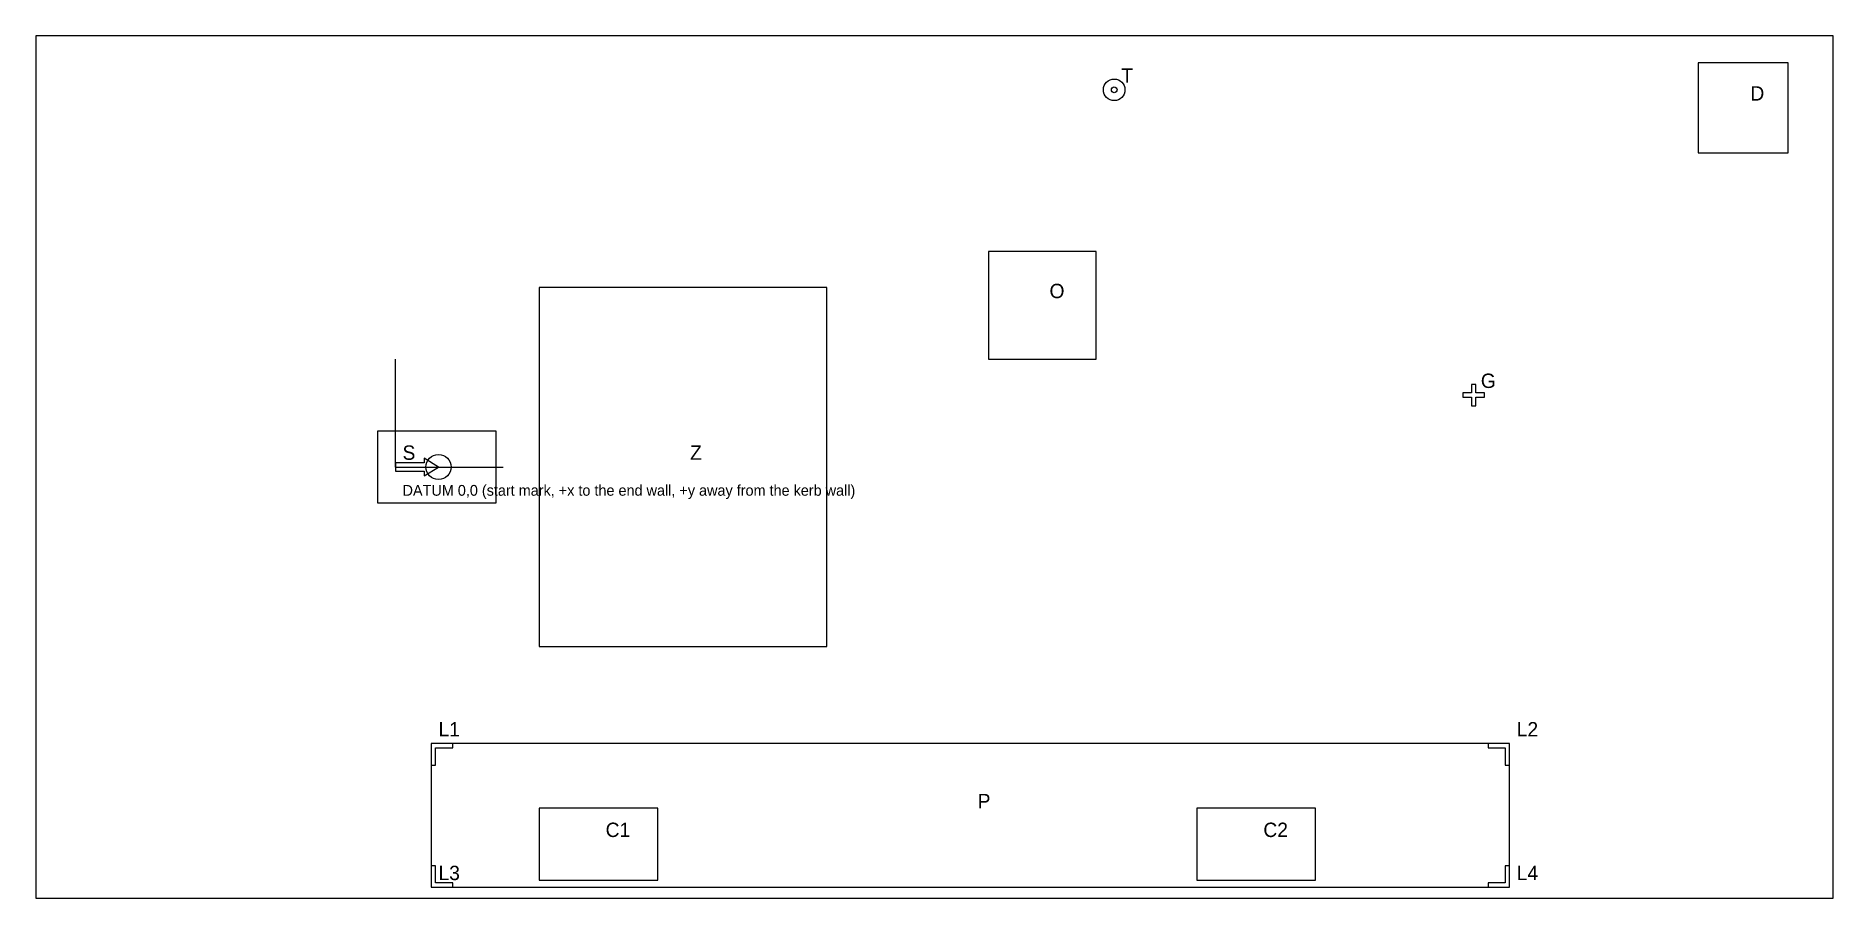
# Model space of a CAD drawing. Header units: millimetres. Extents: x -1000 to 4000, y -1200 to 1200.
import ezdxf

# ---------------------------------------------------------------- set-up
doc = ezdxf.new("R2010")
doc.units = ezdxf.units.MM

msp = doc.modelspace()

# ---------------------------------------------------------------- linework, layer by layer
at = {"layer": 'CAR_AT_START'}
for p, q in [((280, 100), (-50, 100)), ((-50, 100), (-50, -100)), ((280, -100), (280, 100)), ((-50, -100), (280, -100))]:
    msp.add_line(p, q, dxfattribs=at)
msp.add_circle((120, 0), 35, dxfattribs=at)
at = {"layer": 'CARDBOARD'}
for p, q in [((3875, 1125), (3625, 1125)), ((3625, 1125), (3625, 875)), ((3875, 875), (3875, 1125)), ((3625, 875), (3875, 875)), ((1950, 600), (1650, 600)), ((1650, 600), (1650, 300)), ((1950, 300), (1950, 600)), ((1650, 300), (1950, 300)), ((730, -950), (400, -950)), ((400, -950), (400, -1150)), ((730, -1150), (730, -950)), ((2560, -950), (2230, -950)), ((2230, -950), (2230, -1150)), ((2560, -1150), (2560, -950)), ((400, -1150), (730, -1150)), ((2230, -1150), (2560, -1150))]:
    msp.add_line(p, q, dxfattribs=at)
at = {"layer": 'DATUM'}
for q in [(0, 300), (300, 0)]:
    msp.add_line((0, 0), q, dxfattribs=at)
at = {"layer": 'PRINTED'}
for p, q in [((2994, 206), (2970, 206)), ((2970, 206), (2970, 194)), ((3006, 230), (2994, 230)), ((2994, 230), (2994, 206)), ((3006, 206), (3006, 230)), ((3030, 206), (3006, 206)), ((3030, 194), (3030, 206)), ((2970, 194), (2994, 194)), ((2994, 194), (2994, 170)), ((2994, 170), (3006, 170)), ((3006, 170), (3006, 194)), ((3006, 194), (3030, 194)), ((80, 12), (0, 12)), ((0, 12), (0, -12)), ((120, 0), (80, 25)), ((80, 25), (80, 12)), ((80, -25), (120, 0)), ((0, -12), (80, -12)), ((80, -12), (80, -25)), ((100, -770), (100, -830)), ((160, -770), (100, -770)), ((112, -830), (112, -782)), ((112, -782), (160, -782)), ((160, -782), (160, -770)), ((3100, -770), (3040, -770)), ((3040, -770), (3040, -782)), ((3040, -782), (3088, -782)), ((3088, -782), (3088, -830)), ((3100, -830), (3100, -770)), ((100, -830), (112, -830)), ((3088, -830), (3100, -830)), ((112, -1110), (100, -1110)), ((100, -1110), (100, -1170)), ((112, -1158), (112, -1110)), ((3100, -1110), (3088, -1110)), ((3088, -1110), (3088, -1158)), ((3100, -1170), (3100, -1110)), ((100, -1170), (160, -1170)), ((160, -1158), (112, -1158)), ((160, -1170), (160, -1158)), ((3088, -1158), (3040, -1158)), ((3040, -1158), (3040, -1170)), ((3040, -1170), (3100, -1170))]:
    msp.add_line(p, q, dxfattribs=at)
for radius in [30, 8]:
    msp.add_circle((2000, 1050), radius, dxfattribs=at)
at = {"layer": 'TAPE'}
for p, q in [((1200, 500), (400, 500)), ((400, 500), (400, -500)), ((1200, -500), (1200, 500)), ((400, -500), (1200, -500)), ((3100, -770), (100, -770)), ((100, -770), (100, -1170)), ((3100, -1170), (3100, -770)), ((100, -1170), (3100, -1170))]:
    msp.add_line(p, q, dxfattribs=at)
at = {"layer": 'WALLS_INSIDE'}
for p, q in [((4000, 1200), (-1000, 1200)), ((-1000, 1200), (-1000, -1200)), ((4000, -1200), (4000, 1200)), ((-1000, -1200), (4000, -1200))]:
    msp.add_line(p, q, dxfattribs=at)

# ---------------------------------------------------------------- texts
at = {"layer": 'DATUM'}
msp.add_text('DATUM 0,0 (start mark, +x to the end wall, +y away from the kerb wall)', height=30, dxfattribs=at).set_placement((20, -80))
at = {"layer": 'TEXT'}
for s, p in [('T', (2020, 1070)), ('D', (3770, 1020)), ('O', (1820, 470)), ('G', (3020, 220)), ('S', (20, 20)), ('Z', (820, 20)), ('L1', (120, -750)), ('L2', (3120, -750)), ('P', (1620, -950)), ('C1', (585, -1030)), ('C2', (2415, -1030)), ('L3', (120, -1150)), ('L4', (3120, -1150))]:
    msp.add_text(s, height=40, dxfattribs=at).set_placement(p)

doc.saveas('drawing.dxf')
